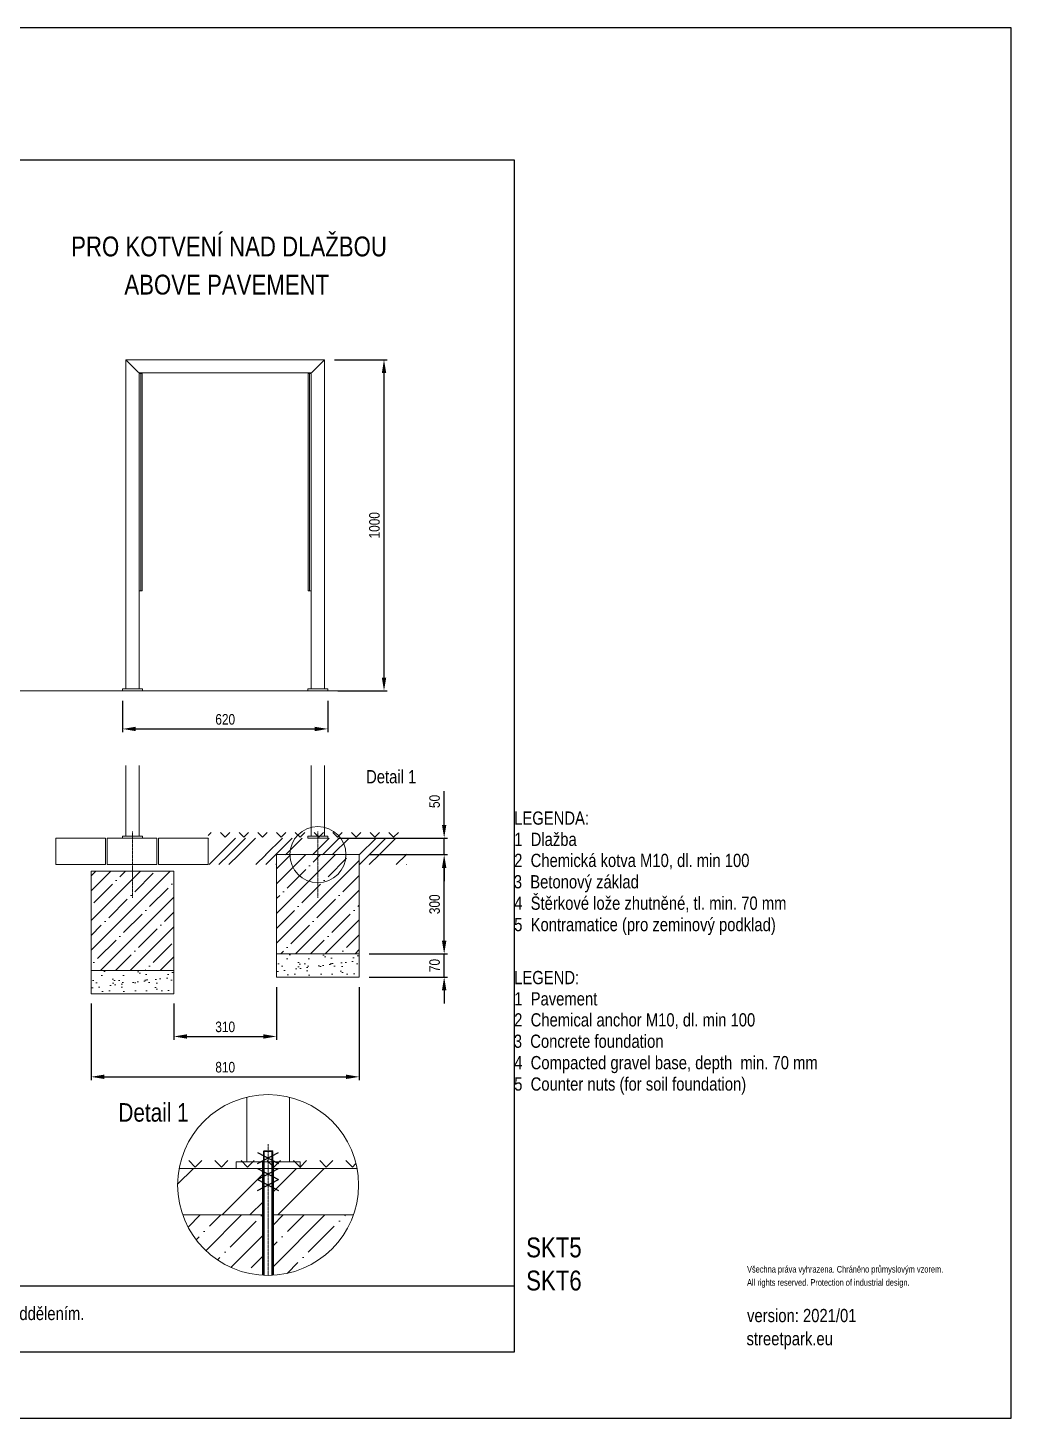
# Model space of a CAD drawing. Header units: millimetres. Extents: x 23367 to 29307, y 3383 to 7583.
# Drawn here: x 26337 to 29307, y 3383 to 7583 of the extents above; entities that cross this region are included whole.
import ezdxf
from ezdxf.lldxf.tags import DXFTag

# ---------------------------------------------------------------- set-up
doc = ezdxf.new("R2010")
doc.units = ezdxf.units.MM
doc.header["$LTSCALE"] = 0.2
doc.linetypes.add('ACAD_ISO10W100', pattern=[18.5, 12, -3, 0.5, -3])
for name, color, linetype, lineweight in [('KOTY', 3, 'Continuous', 9), ('OBRYSOVA', 7, 'Continuous', 9), ('OSY', 7, 'ACAD_ISO10W100', 9), ('Visible', 7, 'Continuous', 18), ('Vrstva 1', 7, 'Continuous', 5)]:
    doc.layers.add(name, color=color, linetype=linetype, lineweight=lineweight)
doc.layers.add('Nekreslit', color=6, linetype='Continuous', plot=False)
doc.layers.add('SRAFY', color=7, linetype='Continuous', lineweight=9, true_color=0x57595b)
doc.styles.add('SEACAD_Arial', font='arial.ttf', dxfattribs={"width": 0.8})
tags = doc.linetypes.add('HIDDEN2', pattern=[4.7625, 3.175, -1.5875]).pattern_tags.tags
tags[6:7] = [DXFTag(74, 4), DXFTag(75, 0), DXFTag(340, '0'), DXFTag(46, 0.0), DXFTag(50, 0.0), DXFTag(44, 0.0), DXFTag(45, 0.0)]
tags[4:5] = [DXFTag(74, 4), DXFTag(75, 0), DXFTag(340, '0'), DXFTag(46, 0.0), DXFTag(50, 0.0), DXFTag(44, 0.0), DXFTag(45, 0.0)]
doc.dimstyles.new('ISO-25', dxfattribs={"dimtxt": 1.6, "dimasz": 2, "dimexe": 0.5, "dimexo": 1.5, "dimtad": 1, "dimdec": 0, "dimtxsty": 'SEACAD_Arial', "dimcen": 2, "dimadec": 0, "dimazin": 0, "dimtfac": 1, "dimtdec": 0, "dimtmove": 0, "dimatfit": 3, "dimfxl": 1, "dimarcsym": 0})
pattern_1 = [(45, (1405.14, 223.06), (141.42136, 0), [200]), (45, (1435.14, 223.06), (141.42136, 0), [200]), (45, (1465.14, 223.06), (141.42136, 0), [200])]

# ---------------------------------------------------------------- blocks, each defined once
blk = doc.blocks.new('*D168')
at = {"layer": 'Defpoints', "color": 0}
for p in [(27243.4, 5135), (27594.7, 5135), (27338.4, 5085)]:
    blk.add_point(p, dxfattribs=at)
at = {"layer": 'KOTY', "color": 0, "lineweight": -2}
for p, q in [((27594.7, 5175), (27594.7, 5276.5)), ((27273.4, 5135), (27604.7, 5135)), ((27594.7, 5085), (27594.7, 5135)), ((27368.4, 5085), (27604.7, 5085)), ((27594.7, 5045), (27594.7, 5005))]:
    blk.add_line(p, q, dxfattribs=at)
at = {"layer": 'KOTY', "color": 0}
for points in [[(27588, 5175), (27601.4, 5175), (27594.7, 5135)], [(27601.4, 5045), (27588, 5045), (27594.7, 5085)]]:
    blk.add_solid(points, dxfattribs=at)
at = {"layer": 'KOTY', "color": 0, "insert": (27565.9, 5245.7), "char_height": 32, "attachment_point": 5, "rotation": 90, "style": 'SEACAD_Arial'}
blk.add_mtext('50', dxfattribs=at)
blk = doc.blocks.new('*D169')
at = {"layer": 'Defpoints', "color": 0}
for p in [(27338.4, 5085), (27594.7, 5085), (27338.4, 4785)]:
    blk.add_point(p, dxfattribs=at)
at = {"layer": 'KOTY', "color": 0, "lineweight": -2}
for p, q in [((27368.4, 5085), (27604.7, 5085)), ((27594.7, 4825), (27594.7, 5045)), ((27368.4, 4785), (27604.7, 4785))]:
    blk.add_line(p, q, dxfattribs=at)
at = {"layer": 'KOTY', "color": 0}
for points in [[(27601.4, 5045), (27588, 5045), (27594.7, 5085)], [(27588, 4825), (27601.4, 4825), (27594.7, 4785)]]:
    blk.add_solid(points, dxfattribs=at)
at = {"layer": 'KOTY', "color": 0, "insert": (27565.9, 4935), "char_height": 32, "attachment_point": 5, "rotation": 90, "style": 'SEACAD_Arial'}
blk.add_mtext('300', dxfattribs=at)
blk = doc.blocks.new('*D170')
at = {"layer": 'Defpoints', "color": 0}
for p in [(27338.4, 4785), (27594.7, 4785), (27338.4, 4715)]:
    blk.add_point(p, dxfattribs=at)
at = {"layer": 'KOTY', "color": 0, "lineweight": -2}
for p, q in [((27594.7, 4825), (27594.7, 4865)), ((27368.4, 4785), (27604.7, 4785)), ((27594.7, 4715), (27594.7, 4785)), ((27368.4, 4715), (27604.7, 4715)), ((27594.7, 4675), (27594.7, 4635))]:
    blk.add_line(p, q, dxfattribs=at)
at = {"layer": 'KOTY', "color": 0}
for points in [[(27588, 4825), (27601.4, 4825), (27594.7, 4785)], [(27601.4, 4675), (27588, 4675), (27594.7, 4715)]]:
    blk.add_solid(points, dxfattribs=at)
at = {"layer": 'KOTY', "color": 0, "insert": (27565.9, 4750), "char_height": 32, "attachment_point": 5, "rotation": 90, "style": 'SEACAD_Arial'}
blk.add_mtext('70', dxfattribs=at)
blk = doc.blocks.new('*D172')
at = {"layer": 'Defpoints', "color": 0}
for p in [(27338.4, 4715), (26528.4, 4665), (27338.4, 4413.8)]:
    blk.add_point(p, dxfattribs=at)
at = {"layer": 'KOTY', "color": 0, "lineweight": -2}
for p, q in [((27338.4, 4685), (27338.4, 4403.8)), ((26528.4, 4635), (26528.4, 4403.8)), ((26568.4, 4413.8), (27298.4, 4413.8))]:
    blk.add_line(p, q, dxfattribs=at)
at = {"layer": 'KOTY', "color": 0}
for points in [[(26568.4, 4420.5), (26568.4, 4407.2), (26528.4, 4413.8)], [(27298.4, 4407.2), (27298.4, 4420.5), (27338.4, 4413.8)]]:
    blk.add_solid(points, dxfattribs=at)
at = {"layer": 'KOTY', "color": 0, "insert": (26933.4, 4442.7), "char_height": 32, "attachment_point": 5, "style": 'SEACAD_Arial'}
blk.add_mtext('810', dxfattribs=at)
blk = doc.blocks.new('*D173')
at = {"layer": 'Defpoints', "color": 0}
for p in [(27088.4, 4715), (26778.4, 4665), (27088.4, 4535.7)]:
    blk.add_point(p, dxfattribs=at)
at = {"layer": 'KOTY', "color": 0, "lineweight": -2}
for p, q in [((27088.4, 4685), (27088.4, 4525.7)), ((26778.4, 4635), (26778.4, 4525.7)), ((26818.4, 4535.7), (27048.4, 4535.7))]:
    blk.add_line(p, q, dxfattribs=at)
at = {"layer": 'KOTY', "color": 0}
for points in [[(26818.4, 4542.4), (26818.4, 4529), (26778.4, 4535.7)], [(27048.4, 4529), (27048.4, 4542.4), (27088.4, 4535.7)]]:
    blk.add_solid(points, dxfattribs=at)
at = {"layer": 'KOTY', "color": 0, "insert": (26933.4, 4564.5), "char_height": 32, "attachment_point": 5, "style": 'SEACAD_Arial'}
blk.add_mtext('310', dxfattribs=at)
blk = doc.blocks.new('*D259')
at = {"layer": 'Defpoints', "color": 0}
for p in [(26623.4, 5579.9), (27243.4, 5579.9), (27243.4, 5464.7)]:
    blk.add_point(p, dxfattribs=at)
at = {"layer": 'KOTY', "color": 0, "lineweight": -2}
for p, q in [((26623.4, 5549.9), (26623.4, 5454.7)), ((27243.4, 5549.9), (27243.4, 5454.7)), ((26663.4, 5464.7), (27203.4, 5464.7))]:
    blk.add_line(p, q, dxfattribs=at)
at = {"layer": 'KOTY', "color": 0}
for points in [[(26663.4, 5471.3), (26663.4, 5458), (26623.4, 5464.7)], [(27203.4, 5458), (27203.4, 5471.3), (27243.4, 5464.7)]]:
    blk.add_solid(points, dxfattribs=at)
at = {"layer": 'KOTY', "color": 0, "insert": (26933.4, 5493.5), "char_height": 32, "attachment_point": 5, "style": 'SEACAD_Arial'}
blk.add_mtext('620', dxfattribs=at)
blk = doc.blocks.new('*D260')
at = {"layer": 'Defpoints', "color": 0}
for p in [(27233.4, 6579.9), (27413, 6579.9), (27243.4, 5579.9)]:
    blk.add_point(p, dxfattribs=at)
at = {"layer": 'KOTY', "color": 0, "lineweight": -2}
for p, q in [((27263.4, 6579.9), (27423, 6579.9)), ((27413, 5619.9), (27413, 6539.9)), ((27273.4, 5579.9), (27423, 5579.9))]:
    blk.add_line(p, q, dxfattribs=at)
at = {"layer": 'KOTY', "color": 0}
for points in [[(27419.7, 6539.9), (27406.4, 6539.9), (27413, 6579.9)], [(27406.4, 5619.9), (27419.7, 5619.9), (27413, 5579.9)]]:
    blk.add_solid(points, dxfattribs=at)
at = {"layer": 'KOTY', "color": 0, "insert": (27384.2, 6079.9), "char_height": 32, "attachment_point": 5, "rotation": 90, "style": 'SEACAD_Arial'}
blk.add_mtext('1000', dxfattribs=at)

msp = doc.modelspace()

# ---------------------------------------------------------------- hatches: boundary and pattern name
at = {"layer": 'SRAFY'}
h = msp.add_hatch(dxfattribs=at)
h.set_pattern_fill('TERACO', color=256, scale=20)
h.set_pattern_definition([(45, (19465.967, -179.687), (-28.28427, 28.28427), [20, -20]), (135, (19522.536, -179.687), (-28.28427, -28.28427), [20, -20])])
h.paths.add_polyline_path([(26881.5, 5135), (26881.5, 5158), (27480.4, 5158), (27480.4, 5135)])
h = msp.add_hatch(dxfattribs=at)
h.set_pattern_fill('GOST_GROUND', color=256, scale=10)
h.set_pattern_definition(pattern_1)
h.paths.add_polyline_path([(27481.5, 5135), (26881.5, 5135), (26881.5, 5084.5), (27481.5, 5084.5)])
at = {"layer": 'SRAFY', "ltscale": 5}
h = msp.add_hatch(dxfattribs=at)
h.set_pattern_fill('ANSI35', color=256, scale=10, style=0)
h.paths.add_polyline_path([(26528.4, 5035), (26653.4, 5035), (26778.4, 5035), (26778.4, 4735), (26528.4, 4735)])
h.paths.add_polyline_path([(27128.7, 5085, 0.414214), (27213.4, 5000.2, 0.414214), (27298.2, 5085), (27338.4, 5085), (27338.4, 4785), (27088.4, 4785), (27088.4, 5085)])
h.paths.add_polyline_path([(27128.7, 5085), (27213.4, 5085), (27213.4, 5000.2, -0.414214)])
h.paths.add_polyline_path([(27213.4, 5085), (27298.2, 5085, -0.414214), (27213.4, 5000.2)])
at = {"layer": 'SRAFY'}
h = msp.add_hatch(dxfattribs=at)
h.set_pattern_fill('GOST_GROUND', color=256, scale=10)
h.set_pattern_definition(pattern_1)
h.paths.add_polyline_path([(27088.4, 5055), (27088.4, 5084.7), (26881.5, 5084.7), (26881.5, 5055)])
h = msp.add_hatch(dxfattribs=at)
h.set_pattern_fill('GOST_GROUND', color=256, scale=10)
h.set_pattern_definition(pattern_1)
h.paths.add_polyline_path([(27338.4, 5084.7), (27338.4, 5054.7), (27480.9, 5054.7), (27480.9, 5084.7)])
h = msp.add_hatch(dxfattribs=at)
h.set_pattern_fill('AR-SAND', color=256)
h.set_pattern_definition([(37.5, (25599.376, 3352.08), (-1.6, 48.9413), [0, -38.608, 0, -43.18, 0, -41.275]), (7.5, (25599.376, 3352.08), (44.9523, 71.6825), [0, -20.828, 0, -34.798, 0, -13.335]), (327.5, (25568.134, 3352.08), (79.0992, 0.1437), [0, -12.7, 0, -45.72, 0, -59.69]), (317.5, (25568.134, 3352.08), (76.3556, 22.293), [0, -6.35, 0, -29.972, 0, -34.29])])
h.paths.add_polyline_path([(27338.4, 4715), (27338.4, 4785), (27088.4, 4785), (27088.4, 4715)])
h = msp.add_hatch(dxfattribs=at)
h.set_pattern_fill('AR-SAND', color=256)
h.set_pattern_definition([(37.5, (25039.376, 3302.08), (-1.6, 48.9413), [0, -38.608, 0, -43.18, 0, -41.275]), (7.5, (25039.376, 3302.08), (44.9523, 71.6825), [0, -20.828, 0, -34.798, 0, -13.335]), (327.5, (25008.134, 3302.08), (79.0992, 0.1437), [0, -12.7, 0, -45.72, 0, -59.69]), (317.5, (25008.134, 3302.08), (76.3556, 22.293), [0, -6.35, 0, -29.972, 0, -34.29])])
h.paths.add_polyline_path([(26778.4, 4665), (26778.4, 4735), (26528.4, 4735), (26528.4, 4665)])
h = msp.add_hatch(dxfattribs=at)
h.set_pattern_fill('TERACO', color=256, scale=27.971511)
h.set_pattern_definition([(45, (15529.4, -3295.67), (-39.5577, 39.5577), [27.9715, -27.9715]), (135, (15608.52, -3295.67), (-39.5577, -39.5577), [27.9715, -27.9715])])
edge = h.paths.add_edge_path()
edge.add_arc((27062.9, 4087), 273.1, 10.6182, 17.5877)
edge.add_line((27323.2, 4169.5), (26802.6, 4169.5))
edge.add_arc((27062.9, 4087), 273.1, 162.4123, 169.3832)
edge.add_line((26794.5, 4137.3), (27331.3, 4137.3))
h = msp.add_hatch(dxfattribs=at)
h.set_pattern_fill('GOST_GROUND', color=256, scale=27.971511)
h.set_pattern_definition([(45, (16602.95, -1973.3), (395.577, -2e-14), [559.43]), (45, (16686.86, -1973.3), (395.577, -2e-14), [559.43]), (45, (16770.78, -1973.3), (395.577, -2e-14), [559.43])])
edge = h.paths.add_edge_path()
edge.add_arc((27062.9, 4087), 273.1, 340.6655, 370.6248)
edge.add_line((27331.3, 4137.3), (27107.6, 4137.3))
edge.add_line((27107.6, 4137.3), (27076.9, 4137.3))
edge.add_line((27076.9, 4137.3), (27076.9, 3996.6))
edge.add_line((27076.9, 3996.6), (27320.5, 3996.6))
edge = h.paths.add_edge_path()
edge.add_arc((27062.9, 4087), 273.1, 169.3779, 199.1113)
edge.add_line((26804.8, 3997.6), (27048.9, 3996.6))
edge.add_line((27048.9, 3996.6), (27048.9, 4137.3))
edge.add_line((27048.9, 4137.3), (27018.1, 4137.3))
edge.add_line((27018.1, 4137.3), (26794.5, 4137.3))
h = msp.add_hatch(dxfattribs=at)
h.set_pattern_fill('ANSI35', color=256, scale=13.985755)
h.set_pattern_definition([(45, (-9050.09, -1265.64), (-62.79783, 62.79783), []), (45, (-8987.29, -1265.64), (-62.79783, 62.79783), [111.01193, -22.20239, 0, -22.20239])])
edge = h.paths.add_edge_path()
edge.add_arc((27062.9, 4087), 273.1, 199.3345, 267.0642)
edge.add_line((27048.9, 3814.3), (27048.9, 3996.6))
edge.add_line((27048.9, 3996.6), (26805.2, 3996.6))
edge = h.paths.add_edge_path()
edge.add_arc((27062.9, 4087), 273.1, 272.9358, 340.6655)
edge.add_line((27320.5, 3996.6), (27076.9, 3996.6))
edge.add_line((27076.9, 3996.6), (27076.9, 3814.3))

# ---------------------------------------------------------------- linework, layer by layer
for p, q in [((27031.4, 4185.3), (27094.3, 4151.8)), ((27031.4, 4151.8), (27094.3, 4185.3)), ((27051.1, 4190.5), (27074.6, 4190.5)), ((27031.4, 4137.3), (27094.3, 4103.8)), ((27031.4, 4103.8), (27094.3, 4137.3)), ((27031.4, 4103.8), (27094.3, 4070.2)), ((27031.4, 4070.2), (27094.3, 4103.8))]:
    msp.add_line(p, q)
at = {"color": 7, "linetype": 'HIDDEN2'}
for p, q in [((27051.1, 4190.5), (27048.9, 4188.2)), ((27076.9, 4188.2), (27074.6, 4190.5)), ((27046.1, 3857.2), (27046.1, 3814.4)), ((27079.7, 3814.4), (27079.7, 3857.2))]:
    msp.add_line(p, q, dxfattribs=at)
at = {"color": 7}
for p, q in [((27048.9, 4188.2), (27048.9, 3814.3)), ((27076.9, 3814.3), (27076.9, 4188.2))]:
    msp.add_line(p, q, dxfattribs=at)
at = {"layer": 'KOTY'}
msp.add_circle((27213.4, 5085, 59), 84.7, dxfattribs=at)
at = {"layer": 'Nekreslit'}
msp.add_line((23767.2, 3782.6), (27807.2, 3782.6), dxfattribs=at)
for points in [[(23367.2, 3382.6), (29307.2, 3382.6), (29307.2, 7582.6), (23367.2, 7582.6)], [(23767.2, 3582.6), (27807.2, 3582.6), (27807.2, 7182.6), (23767.2, 7182.6)]]:
    msp.add_lwpolyline(points, close=True, dxfattribs=at)
at = {"layer": 'OBRYSOVA'}
msp.add_line((27407.3, 5579.9), (23912, 5579.9), dxfattribs=at)
at = {"layer": 'OBRYSOVA', "color": 7, "linetype": 'HIDDEN2'}
for p, q in [((27048.9, 4137.3), (27048.9, 4137.3)), ((27076.9, 4137.3), (27076.9, 4137.3))]:
    msp.add_line(p, q, dxfattribs=at)
at = {"layer": 'OBRYSOVA', "color": 7, "linetype": 'Continuous'}
for p, q in [((26805.2, 3996.6), (27048.9, 3996.6)), ((27076.9, 3996.6), (27320.5, 3996.6))]:
    msp.add_line(p, q, dxfattribs=at)
at = {"layer": 'OBRYSOVA'}
for points in [[(26966.3, 4137.3), (26794.5, 4137.3)], [(27159.5, 4137.3), (27331.3, 4137.3)]]:
    msp.add_lwpolyline(points, dxfattribs=at)
msp.add_circle((27062.9, 4087), 273.1, dxfattribs=at)
at = {"layer": 'OSY'}
for p, q in [((26653.4, 5155), (26653.4, 4955)), ((27213.4, 5155), (27213.4, 4955)), ((27062.9, 4210.1), (27062.9, 3813.9))]:
    msp.add_line(p, q, dxfattribs=at)
at = {"layer": 'SRAFY'}
for points in [[(26421.5, 5055), (26571.5, 5055), (26571.5, 5135), (26421.5, 5135)], [(26576.5, 5055), (26726.5, 5055), (26726.5, 5135), (26576.5, 5135)], [(26731.5, 5055), (26881.5, 5055), (26881.5, 5135), (26731.5, 5135)], [(26528.4, 4735), (26778.4, 4735), (26778.4, 4665), (26528.4, 4665)]]:
    msp.add_lwpolyline(points, close=True, dxfattribs=at)
at = {"layer": 'SRAFY', "elevation": 59}
for points in [[(27213.4, 5085), (27088.4, 5085), (27088.4, 4785), (27213.4, 4785)], [(27213.4, 5085), (27338.4, 5085), (27338.4, 4785), (27213.4, 4785)]]:
    msp.add_lwpolyline(points, dxfattribs=at)
at = {"layer": 'SRAFY'}
for points in [[(26653.4, 5035), (26528.4, 5035), (26528.4, 4735), (26653.4, 4735)], [(26653.4, 5035), (26778.4, 5035), (26778.4, 4735), (26653.4, 4735)]]:
    msp.add_lwpolyline(points, dxfattribs=at)
at = {"layer": 'SRAFY', "elevation": 59}
msp.add_lwpolyline([(27088.4, 4785), (27338.4, 4785), (27338.4, 4715), (27088.4, 4715)], close=True, dxfattribs=at)
at = {"layer": 'Visible', "extrusion": (0, 1, 0)}
for p, q in [((26633.4, 6579.9, -55), (26633.4, 5585.9, -55)), ((27233.4, 6579.9, -55), (26633.4, 6579.9, -55)), ((26637.4, 6575.9, -51), (26669.4, 6543.9, -51)), ((26669.4, 6543.9, -51), (26637.4, 6575.9, -51)), ((27229.4, 6575.9, -51), (27197.4, 6543.9, -51)), ((27229.4, 6575.9, -51), (27197.4, 6543.9, -51)), ((27233.4, 6579.9, -55), (27233.4, 5585.9, -55)), ((26673.4, 6539.9, -55), (26673.4, 6537.9, -55)), ((27193.4, 6539.9, -55), (26673.4, 6539.9, -55)), ((26673.4, 6537.9, -46), (26673.4, 5881.9, -46)), ((26678.4, 6537.9, -46), (26673.4, 6537.9, -46)), ((26678.4, 6537.9, -46), (26678.4, 5881.9, -46)), ((26678.4, 6537.9, -53), (26682.4, 6537.9, -53)), ((26682.4, 6535.9, -51), (26682.4, 5883.9, -51)), ((27184.4, 6537.9, -53), (27188.4, 6537.9, -53)), ((27184.4, 5883.9, -51), (27184.4, 6535.9, -51)), ((27188.4, 6537.9, -46), (27188.4, 5881.9, -46)), ((27193.4, 6537.9, -46), (27188.4, 6537.9, -46)), ((27193.4, 6539.9, -55), (27193.4, 6537.9, -55)), ((27193.4, 6537.9, -46), (27193.4, 5881.9, -46)), ((26673.4, 5881.9, -55), (26673.4, 5585.9, -55)), ((26678.4, 5881.9, -46), (26673.4, 5881.9, -46)), ((26682.4, 5881.9, -53), (26678.4, 5881.9, -53)), ((27188.4, 5881.9, -53), (27184.4, 5881.9, -53)), ((27193.4, 5881.9, -46), (27188.4, 5881.9, -46)), ((27193.4, 5881.9, -55), (27193.4, 5585.9, -55)), ((26623.4, 5579.9), (26623.4, 5585.9)), ((26627.4, 5585.9, 4), (26679.4, 5585.9, 4)), ((26627.4, 5579.9, 4), (26679.4, 5579.9, 4)), ((26683.4, 5585.9), (26683.4, 5579.9)), ((27183.4, 5579.9), (27183.4, 5585.9)), ((27187.4, 5585.9, 4), (27239.4, 5585.9, 4)), ((27187.4, 5579.9, 4), (27239.4, 5579.9, 4)), ((27243.4, 5585.9), (27243.4, 5579.9)), ((26633.4, 5353.9), (26633.4, 5141)), ((26673.4, 5353.9), (26673.4, 5141)), ((27193.4, 5353.9), (27193.4, 5141)), ((27233.4, 5353.9), (27233.4, 5141)), ((26623.4, 5135, 55), (26623.4, 5141, 55)), ((26627.4, 5141, 59), (26679.4, 5141, 59)), ((26627.4, 5135, 59), (26679.4, 5135, 59)), ((26683.4, 5141, 55), (26683.4, 5135, 55)), ((27183.4, 5135, 55), (27183.4, 5141, 55)), ((27187.4, 5141, 59), (27239.4, 5141, 59)), ((27187.4, 5135, 59), (27239.4, 5135, 59)), ((27243.4, 5141, 55), (27243.4, 5135, 55)), ((26998.5, 4352.3, -190), (26998.5, 4156.6, -190)), ((27127.3, 4352.3, -190), (27127.3, 4156.6, -190)), ((26966.3, 4137.3, -12.9), (26966.3, 4156.6, -12.9)), ((26979.2, 4156.6), (27146.6, 4156.6)), ((27159.5, 4156.6, -12.9), (27159.5, 4137.3, -12.9))]:
    msp.add_line(p, q, dxfattribs=at)
at = {"layer": 'Visible'}
msp.add_line((26979.2, 4137.3), (27159.5, 4137.3, -12.9), dxfattribs=at)
at = {"layer": 'Visible', "extrusion": (1, -3.49148e-15, -3.36902e-15)}
for centre, start, end in [((6535.9, -53, 26682.4), 0, 90), ((5883.9, -53, 26682.4), 90, 180)]:
    msp.add_arc(centre, 2, start, end, dxfattribs=at)
at = {"layer": 'Visible', "extrusion": (-1, 3.49148e-15, 3.36902e-15)}
for centre, start, end in [((-6535.9, -53, -27184.4), 90, 180), ((-5883.9, -53, -27184.4), 0, 90)]:
    msp.add_arc(centre, 2, start, end, dxfattribs=at)
at = {"layer": 'Visible', "extrusion": (0, 1, 0)}
for centre, radius, start, end in [((-26627.4, 0, 5585.9), 4, 0, 90), ((-26679.4, 0, 5585.9), 4, 90, 180), ((-27187.4, 0, 5585.9), 4, 0, 90), ((-27239.4, 0, 5585.9), 4, 90, 180), ((-26627.4, 55, 5141), 4, 0, 90), ((-26679.4, 55, 5141), 4, 90, 180), ((-27187.4, 55, 5141), 4, 0, 90), ((-27239.4, 55, 5141), 4, 90, 180), ((-26979.2, -12.9, 4156.6), 12.9, 0, 90), ((-27146.6, -12.9, 4156.6), 12.9, 90, 180)]:
    msp.add_arc(centre, radius, start, end, dxfattribs=at)
at = {"layer": 'Visible', "extrusion": (0, -1, 0)}
for centre, radius, start, end in [((26627.4, 0, -5579.9), 4, 90, 180), ((26679.4, 0, -5579.9), 4, 0, 90), ((27187.4, 0, -5579.9), 4, 90, 180), ((27239.4, 0, -5579.9), 4, 0, 90), ((26627.4, 55, -5135), 4, 90, 180), ((26679.4, 55, -5135), 4, 0, 90), ((27187.4, 55, -5135), 4, 90, 180), ((27239.4, 55, -5135), 4, 0, 90), ((26979.2, -12.9, -4137.3), 12.9, 90, 180)]:
    msp.add_arc(centre, radius, start, end, dxfattribs=at)
at = {"layer": 'Visible', "extrusion": (-0.707107, -0.707107, -3.0226e-14)}
msp.add_ellipse((26637.4, 6575.9, -55), major_axis=(4, -4), ratio=0.707107, start_param=1.570796, end_param=3.141593, dxfattribs=at)
at = {"layer": 'Visible', "extrusion": (0.707107, 0.707107, -4.18432e-14)}
msp.add_ellipse((26637.4, 6575.9, -55), major_axis=(4, -4), ratio=0.707107, start_param=3.141593, end_param=4.712389, dxfattribs=at)
at = {"layer": 'Visible', "extrusion": (0.707107, -0.707107, 3.61157e-14)}
msp.add_ellipse((27229.4, 6575.9, -55), major_axis=(4, 4), ratio=0.707107, start_param=0, end_param=1.570796, dxfattribs=at)
at = {"layer": 'Visible', "extrusion": (-0.707107, 0.707107, -3.7824e-14)}
msp.add_ellipse((27229.4, 6575.9, -55), major_axis=(-4, -4), ratio=0.707107, start_param=1.570796, end_param=3.141593, dxfattribs=at)
at = {"layer": 'Visible', "extrusion": (-0.707107, -0.707107, 1.03544e-13)}
msp.add_ellipse((26669.4, 6543.9, -55), major_axis=(-4, 4), ratio=0.707107, start_param=3.141593, end_param=4.712389, dxfattribs=at)
at = {"layer": 'Visible', "extrusion": (0.707107, 0.707107, -5.73334e-14)}
msp.add_ellipse((26669.4, 6543.9, -55), major_axis=(-4, 4), ratio=0.707107, start_param=1.570796, end_param=3.141593, dxfattribs=at)
at = {"layer": 'Visible', "extrusion": (0.707107, -0.707107, -1.68179e-14)}
msp.add_ellipse((27197.4, 6543.9, -55), major_axis=(-4, -4), ratio=0.707107, start_param=-1.570796, end_param=0, dxfattribs=at)
at = {"layer": 'Visible', "extrusion": (-0.707107, 0.707107, -6.42908e-14)}
msp.add_ellipse((27197.4, 6543.9, -55), major_axis=(-4, -4), ratio=0.707107, start_param=0, end_param=1.570796, dxfattribs=at)
at = {"layer": 'Vrstva 1', "color": 7, "linetype": 'HIDDEN2'}
for p, q in [((27076.9, 4188.2), (27048.9, 4188.2)), ((27046.1, 4156.6), (27046.1, 3857.2)), ((27079.7, 3857.2), (27079.7, 4156.6))]:
    msp.add_line(p, q, dxfattribs=at)
at = {"layer": 'Vrstva 1', "lineweight": 15}
for p, q in [((27051.1, 4190.5), (27051.1, 3814.1)), ((27074.6, 3814.1), (27074.6, 4190.5))]:
    msp.add_line(p, q, dxfattribs=at)

# ---------------------------------------------------------------- texts
at = {"style": 'SEACAD_Arial', "width": 0.8}
for s, height, p in [('LEGENDA:', 40, (27806.2, 5175.4)), ('1  Dlažba', 40, (27806.2, 5111.2)), ('2  Chemická kotva M10, dl. min 100', 40, (27806.2, 5047.6)), ('3  Betonový základ', 40, (27805, 4983.1)), ('4  Štěrkové lože zhutněné, tl. min. 70 mm', 40, (27806.2, 4918.4)), ('5  Kontramatice (pro zeminový podklad)', 40, (27806.2, 4853.8)), ('LEGEND:', 40, (27806.2, 4693.7)), ('1  Pavement', 40, (27806.2, 4629.5)), ('2  Chemical anchor M10, dl. min 100', 40, (27806.2, 4565.9)), ('3  Concrete foundation', 40, (27805, 4501.4)), ('4  Compacted gravel base, depth  min. 70 mm', 40, (27806.2, 4436.7)), ('5  Counter nuts (for soil foundation)', 40, (27806.2, 4372.1)), ('Všechna práva vyhrazena. Chráněno průmyslovým vzorem.', 20, (28509.5, 3822.6)), ('All rights reserved. Protection of industrial design.', 20, (28509.5, 3782.6)), ('Rozměry výrobků, základů a kotvení jsou pouze orientační. Přesné rozměry obdržíte při zpracování nabídky naším obchodním oddělením.', 39.9982, (23772.7, 3679)), ('version: 2021/01', 40, (28509.5, 3672.8)), ('streetpark.eu', 40, (28507.9, 3602.9))]:
    msp.add_text(s, height=height, dxfattribs=at).set_placement(p)
at = {"insert": (26611, 4334.3), "char_height": 55.94, "attachment_point": 1, "style": 'SEACAD_Arial'}
msp.add_mtext_dynamic_manual_height_columns('Detail 1', width=316.248, gutter_width=279.7, heights=[0], dxfattribs=at)
at = {"layer": 'KOTY', "insert": (27358.9, 5340.4), "char_height": 40, "width": 182.569, "attachment_point": 1, "style": 'SEACAD_Arial'}
msp.add_mtext('Detail 1', dxfattribs=at)
at = {"layer": 'OBRYSOVA', "insert": (27842.3, 3928.5), "char_height": 60, "attachment_point": 1, "style": 'SEACAD_Arial'}
msp.add_mtext_dynamic_manual_height_columns('SKT5\\PSKT6', width=425.715, gutter_width=200, heights=[0], dxfattribs=at)
at = {"layer": 'SRAFY', "char_height": 60, "attachment_point": 1, "style": 'SEACAD_Arial'}
for s, insert in [('{\\C0;PRO KOTVENÍ NAD DLAŽBOU}', (26468.1, 6952.2)), ('\\pxqc;{\\C0;ABOVE PAVEMENT}', (26455.5, 6836.9))]:
    msp.add_mtext_dynamic_manual_height_columns(s, width=965.239, gutter_width=200, heights=[0], dxfattribs=dict(at, insert=insert))

# ---------------------------------------------------------------- dimensions: what is measured, and where the dimension line sits
at = {"layer": 'KOTY'}
dim = msp.add_linear_dim(base=(27413, 6579.9), p1=(27243.4, 5579.9), p2=(27233.4, 6579.9, -55), angle=90, dimstyle='ISO-25', override={"dimlfac": 1, "dimtxsty": 'SEACAD_Arial', "dimsah": 1, "dimtolj": 0}, dxfattribs=at)
dim.commit()
dim.dimension.update_dxf_attribs({"geometry": '*D260', "text_midpoint": (27384.2, 6079.9)})
for base, p1, p2, override, picture, middle in [((27243.4, 5464.7), (26623.4, 5579.9), (27243.4, 5579.9), {"dimlfac": 1, "dimtxsty": 'SEACAD_Arial', "dimsah": 1, "dimtmove": 1, "dimtolj": 0}, '*D259', (26933.4, 5493.5)), ((27338.4, 4413.8), (26528.4, 4665), (27338.4, 4715, 59), {"dimlfac": 1, "dimtxsty": 'SEACAD_Arial', "dimsah": 1, "dimtolj": 0}, '*D172', (26933.4, 4442.7)), ((27088.4, 4535.7), (26778.4, 4665), (27088.4, 4715, 59), {"dimlfac": 1, "dimtxsty": 'SEACAD_Arial', "dimsah": 1, "dimtolj": 0}, '*D173', (26933.4, 4564.5))]:
    dim = msp.add_linear_dim(base=base, p1=p1, p2=p2, dimstyle='ISO-25', override=override, dxfattribs=at)
    dim.commit()
    dim.dimension.update_dxf_attribs({"geometry": picture, "text_midpoint": middle})
for base, p1, p2, picture, middle in [((27594.7, 5135), (27338.4, 5085, 59), (27243.4, 5135, 55), '*D168', (27565.9, 5245.7)), ((27594.7, 5085), (27338.4, 4785, 59), (27338.4, 5085, 59), '*D169', (27565.9, 4935)), ((27594.7, 4785), (27338.4, 4715, 59), (27338.4, 4785, 59), '*D170', (27565.9, 4750))]:
    dim = msp.add_linear_dim(base=base, p1=p1, p2=p2, angle=90, dimstyle='ISO-25', dxfattribs=at)
    dim.commit()
    dim.dimension.update_dxf_attribs({"geometry": picture, "text_midpoint": middle})

doc.saveas('drawing.dxf')
